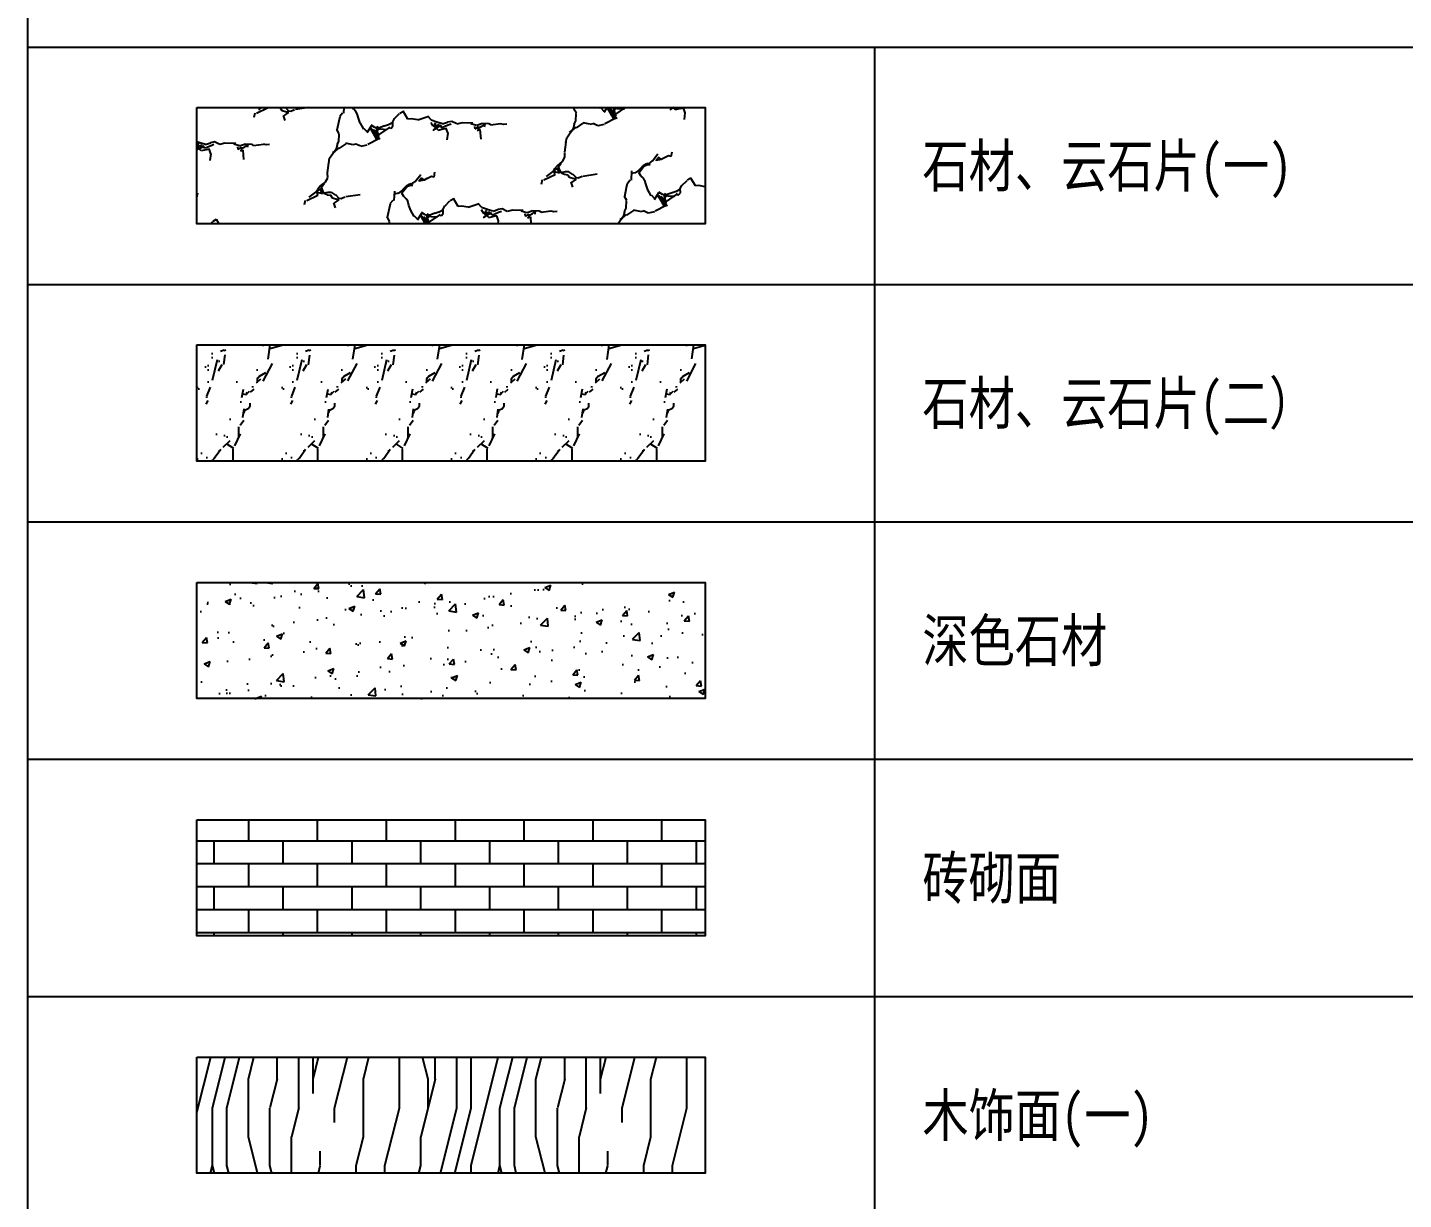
# Paper-space layout '布局1' of a CAD drawing. Header units: millimetres. Extents: x -13 to 1345, y 296 to 754.
# Drawn here: x 932.2 to 1013.4, y 593.2 to 662.3 of the extents above; entities that cross this region are included whole.
import ezdxf
from ezdxf.enums import TextEntityAlignment as Align

# ---------------------------------------------------------------- set-up
doc = ezdxf.new("R2010")
doc.units = ezdxf.units.MM
for name, color, linetype in [('E-立面填充', 250, 'Continuous'), ('W-图框', 251, 'Continuous'), ('W-文字', 35, 'Continuous')]:
    doc.layers.add(name, color=color, linetype=linetype)
doc.styles.add('WORD-1', font='SIMFANG.TTF', dxfattribs={"width": 0.7, "height": 2.5})

psp = doc.layouts.new('布局1')

# ---------------------------------------------------------------- hatches: boundary and pattern name
at = {"layer": 'E-立面填充', "ltscale": 1000}
h = psp.add_hatch(dxfattribs=at)
h.set_pattern_fill('AA大理石深SC800', color=250, scale=12.72544, angle=30, style=0, pattern_type=2)
h.set_pattern_definition([(207.769103, (56317.1819, -3105.87483), (-11.020554056, -6.3627198454), [0.7277195, -152.0933737]), (58.1136392, (56316.5271, -3105.46784), (8.046146343, 11.514544788), [0.4809231, -100.5129443]), (106.6298055, (56316.0455, -3104.6337), (-2.974407375, 5.15182468), [0.2620518, -54.7688201]), (136.992819, (56315.8855, -3104.2354), (-2.974407384, 5.15182473), [0.2073463, -43.3353714]), (51.8355897, (56315.6206, -3103.89776), (8.046146703, 11.514544572), [0.4569663, -95.505975]), (47.3096175, (56315.6164, -3103.7693), (8.04614667, 11.51454459), [0.1904157, -39.7968937]), (192.690382, (56316.538, -3106.2139), (-13.99496128, -1.21089587), [0.3808316, -39.6064778]), (155.490837, (56316.1664, -3106.2975), (-2.97440781, 5.15182374), [0.3131252, -21.6056422]), (192.690382, (56315.8815, -3106.1676), (-13.99496128, -1.21089587), [0.1904157, -39.7968937]), (166.925518, (56315.6958, -3106.2095), (-2.97440753, 5.15182407), [0.4147852, -17.0061898]), (33.3442344, (56314.8861, -3106.3826), (11.020553621, 6.362720572), [0.4856056, -101.4915713]), (40.5914065, (56314.652, -3106.5831), (19.06670078, 17.87726439), [0.3082381, -64.4217699]), (30, (56314.4946, -3106.674), (8.0461467, 11.51454454), [0.181792, -12.5436466]), (133.370194, (56316.5271, -3105.4678), (-2.97440815, 5.151823927), [0.2620518, -54.7688201]), (120, (56316.347, -3105.277), (11.020554, 6.3627199), [0.1982938, -5.7505206]), (120, (56316.248, -3105.106), (11.020554, 6.3627199), [0.1982938, -5.7505206]), (108.995121, (56316.1488, -3104.9339), (-2.974407422, 5.15182474), [0.3174421, -66.3453868]), (120, (56315.734, -3104.094), (11.020554, 6.3627199), [0.2266215, -5.7221925]), (36.6658365, (56315.4207, -3103.915), (11.02055388, 6.362720096), [0.244039, -51.0041553]), (190.679045, (56315.4207, -3103.915), (-13.99496139, -1.210895236), [0.2568554, -53.6827828]), (77.485996, (56312.8296, -3109.7287), (5.071738775, 16.666369323), [0.2690144, -56.2240187]), (36.15718035, (56312.88788, -3109.4661), (41.107808788, 30.6027041115), [0.792336, -165.5982084]), (61.9352432, (56313.5276, -3108.9986), (8.04614655, 11.514544606), [0.2142141, -44.7707349]), (49.3209546, (56313.6284, -3108.8096), (8.046146715, 11.5145445), [0.2568554, -53.6827828]), (38.8568723, (56313.7958, -3108.6148), (11.02055338, 6.36272071), [0.3679716, -38.2690532]), (60.29957, (56314.0824, -3108.384), (8.046146386, 11.514544783), [0.2807383, -58.67432]), (91.8626245, (56314.2215, -3108.14), (-2.97440742, 5.15182469), [0.256993, -26.727283]), (82.9473395, (56314.2131, -3107.88324), (2.09733197, 21.81819404), [0.60341, -126.1126973]), (81.263996, (56314.2872, -3107.2844), (2.097331913, 21.81819398), [0.2905265, -60.7200362]), (55.054876, (56314.3313, -3106.997), (11.0205541, 6.3627198), [0.6689167, -13.3783324]), (77.485996, (56314.7145, -3106.4489), (5.071738775, 16.666369323), [0.2690144, -56.2240187]), (61.9352432, (56314.7728, -3106.1863), (8.04614655, 11.514544606), [0.2142141, -44.7707349]), (86.6470201, (56314.8735, -3105.9973), (2.09733197, 21.818193919), [0.4408718, -92.1422149]), (120, (56314.899, -3105.557), (11.020554, 6.3627199), [0.283277, -5.6655375]), (77.485996, (56314.7577, -3105.3118), (5.071738775, 16.666369323), [0.5380289, -55.9550042]), (77.485996, (56314.8743, -3104.7866), (5.071738775, 16.666369323), [0.2690144, -56.2240187]), (49.3209546, (56314.9326, -3104.524), (8.046146715, 11.5145445), [0.2568554, -53.6827828]), (86.2378233, (56315.1, -3104.3292), (2.097331038, 21.8181939854), [0.5451883, -113.9443303]), (55.054876, (56313.8525, -3108.713), (11.0205541, 6.3627198), [0.2675666, -13.7796826]), (110.6556929, (56313.9841, -3109.0622), (-2.974407345, 5.151824718), [0.3732123, -78.0013742]), (190.679045, (56314.2365, -3109.0146), (-13.99496139, -1.210895236), [0.2568554, -53.6827828]), (178.064756, (56314.4506, -3109.0218), (-13.99496144, -1.210894945), [0.2142141, -44.7707349]), (145.424913, (56314.683, -3109.182), (-25.892591135, 19.396403364), [0.2822893, -58.9984611]), (133.370194, (56314.863, -3109.3725), (-2.97440815, 5.151823927), [0.2620518, -54.7688201]), (174.961427, (56315.0105, -3109.3855), (-16.96936879, 3.94092938), [0.1480212, -30.9364245]), (203.334163, (56315.2345, -3109.2888), (-11.02055413, -6.362719723), [0.244039, -51.0041553]), (188.418473, (56316.07256, -3109.1648), (-80.995361361, -12.4171950505), [0.847155, -177.0553926]), (108.995121, (56314.694, -3109.928), (-2.974407422, 5.15182474), [0.3174421, -66.3453868]), (34.4550498, (56314.5906, -3109.6279), (11.020553615, 6.362720488), [0.3646859, -76.2193443]), (184.945124, (56314.8913, -3109.4216), (-11.02055404, -6.36271986), [0.1337833, -13.9134651]), (162.514004, (56314.758, -3109.4331), (-16.969368756, 3.940929585), [0.2690144, -56.2240187]), (120, (56314.501, -3109.352), (11.020554, 6.3627199), [0.1699662, -5.7788487]), (172.076999, (56314.4165, -3109.205), (-16.96936897, 3.940928767), [0.2304555, -48.1652179]), (155.490837, (56314.1882, -3109.1733), (-2.97440781, 5.15182374), [0.2087501, -21.7100175]), (129.344307, (56313.9983, -3109.0867), (-2.974407794, 5.151824364), [0.3732123, -78.0013742]), (120, (56313.932, -3109.092), (11.020554, 6.3627199), [0.3399323, -5.6088813]), (166.925518, (56313.9316, -3109.0925), (-2.97440753, 5.15182407), [0.331828, -17.089147]), (100.3775316, (56313.641, -3109.1949), (-2.974407394, 5.151824744), [0.1804453, -37.7130775]), (205.54495, (56313.6409, -3109.1949), (-11.020554082, -6.362719798), [0.7293717, -75.8546587]), (178.064756, (56323.7287, -3104.9735), (-13.99496144, -1.210894945), [0.4284281, -44.5565212]), (65.0385725, (56323.0564, -3105.2635), (5.07173935, 16.66636921), [0.1480212, -30.9364245]), (36.6658365, (56323.3188, -3105.112), (11.02055388, 6.362720096), [0.244039, -51.0041553]), (192.690382, (56323.2322, -3105.3256), (-13.99496128, -1.21089587), [0.1904157, -39.7968937]), (94.5750864, (56323.2772, -3105.8884), (-3.851482912, 32.121843354), [0.5645786, -58.7161714]), (30, (56323.0564, -3105.2635), (8.0461467, 11.51454454), [0.3029866, -12.4224521]), (148.137375, (56323.8378, -3105.0414), (-2.9744077, 5.15182411), [0.1284965, -26.8557794]), (187.435521, (56324.4234, -3104.9649), (-13.994961331, -1.210895817), [0.5905864, -123.4325543]), (166.925518, (56324.585, -3105.0025), (-2.97440753, 5.15182407), [0.165914, -17.2550612]), (184.945124, (56324.785, -3104.985), (-11.02055404, -6.36271986), [0.200675, -13.8465738]), (79.4476465, (56323.4804, -3105.1495), (2.097331986, 21.818194026), [0.1864124, -38.9601986]), (81.263996, (56317.5282, -3102.96), (2.097331913, 21.81819398), [0.2905265, -60.7200362]), (166.925518, (56317.528, -3102.96), (-2.97440753, 5.15182407), [0.165914, -17.2550612]), (206.655765, (56317.36655, -3102.9224), (-11.020554126, -6.362719801), [0.4856056, -101.4915713]), (136.992819, (56316.9326, -3103.1403), (-2.974407384, 5.15182473), [0.2073463, -43.3353714]), (49.3209546, (56316.6135, -3103.1937), (8.046146715, 11.5145445), [0.2568554, -53.6827828]), (189.49524, (56316.9326, -3103.1403), (-13.99496142, -1.210894943), [0.3234814, -67.6076206]), (210, (56317.09, -3103.0494), (-13.9949614, -1.21089516), [0.181792, -12.5436466]), (52.2465213, (56316.4136, -3103.21095), (8.046146673, 11.514544523), [0.523766, -109.4670866]), (36.6658365, (56316.2178, -3103.3567), (11.02055388, 6.362720096), [0.244039, -51.0041553]), (82.1215557, (56321.2738, -3105.9329), (2.097331937, 21.818194034), [0.3947784, -82.5086893]), (108.995121, (56321.3279, -3105.5419), (-2.974407422, 5.15182474), [0.3174421, -66.3453868]), (192.690382, (56321.2246, -3105.2417), (-13.99496128, -1.21089587), [0.1904157, -39.7968937]), (194.332014, (56321.0388, -3105.2835), (-25.015515513, -7.57361495), [0.3146793, -65.7679649]), (134.970339, (56320.7339, -3105.3614), (-2.97440787, 5.15182424), [0.2345833, -49.02792]), (139.622468, (56320.5681, -3105.1955), (-2.9744077, 5.15182437), [0.1804453, -37.7130775]), (120, (56320.431, -3105.079), (11.020554, 6.3627199), [0.2266215, -5.7221925]), (55.054876, (56320.459, -3105.1276), (11.0205541, 6.3627198), [0.2675666, -13.7796826]), (196.844039, (56320.8164, -3105.0194), (-13.99496124, -1.21089575), [0.3733837, -25.7634798]), (30, (56320.659, -3105.1103), (8.0461467, 11.51454454), [0.181792, -12.5436466]), (45.667986, (56320.439, -3105.3354), (19.066700429, 17.877264714), [0.3146793, -65.7679649]), (210, (56320.7014, -3105.184), (-13.9949614, -1.21089516), [0.3029866, -12.4224521]), (210, (56320.9113, -3105.063), (-13.9949614, -1.21089516), [0.2423893, -12.4830493]), (91.8626245, (56320.9155, -3105.1912), (-2.97440742, 5.15182469), [0.1284965, -26.8557794]), (192.690382, (56321.1013, -3105.1493), (-13.99496128, -1.21089587), [0.1904157, -39.7968937]), (203.334163, (56321.3253, -3105.0527), (-11.02055413, -6.362719723), [0.244039, -51.0041553]), (201.143127, (56321.497, -3104.9863), (-11.02055412, -6.36271978), [0.1839858, -38.4530389]), (43.15596, (56317.6983, -3105.315), (8.04614669, 11.51454459), [0.2489225, -25.887941]), (176.796701, (56317.6983, -3105.315), (-30.96433027, 2.730034851), [0.3621068, -75.6803265]), (148.137375, (56317.3368, -3105.2947), (-2.9744077, 5.15182411), [0.256993, -26.727283]), (120, (56317.232, -3105.355), (11.020554, 6.3627199), [0.2266215, -5.7221925]), (143.162745, (56317.2318, -3105.3553), (-2.97440781, 5.1518241), [0.1540567, -32.197863]), (105.873987, (56317.24434, -3105.7406), (-15.749112322, 52.729142221), [0.4965869, -103.7866514]), (120, (56317.244, -3105.74), (11.020554, 6.3627199), [0.3399323, -5.6088813]), (136.992819, (56317.0744, -3105.4462), (-2.974407384, 5.15182473), [0.2073463, -43.3353714]), (120, (56317.263, -3105.894), (11.020554, 6.3627199), [0.6798645, -5.2689492]), (125.3136086, (56317.2627, -3105.8936), (-2.974407626, 5.151824551), [0.6543487, -136.758888]), (113.5762835, (56317.1011, -3105.85606), (-2.974407386, 5.151824773), [0.5416267, -113.1999582]), (120, (56317.101, -3105.856), (11.020554, 6.3627199), [0.1699662, -5.7788487]), (106.6298055, (56317.0161, -3105.7089), (-2.974407375, 5.15182468), [0.2620518, -54.7688201]), (133.370194, (56316.9411, -3105.4578), (-2.97440815, 5.151823927), [0.2620518, -54.7688201]), (120, (56317.002, -3105.684), (11.020554, 6.3627199), [0.4815707, -5.4672434]), (163.553349, (56323.0098, -3105.0615), (-16.969368804, 3.940929767), [0.3517836, -73.5227664]), (199.408593, (56323.3005, -3104.959), (-25.015515315, -7.573615548), [0.3082381, -64.4217699]), (36.6658365, (56322.9231, -3105.275), (11.02055388, 6.362720096), [0.244039, -51.0041553]), (96.837255, (56322.9231, -3105.275), (-2.97440739, 5.15182469), [0.1540567, -32.197863]), (178.064756, (56322.7915, -3104.9258), (-13.99496144, -1.210894945), [0.6426421, -44.3423075]), (194.332014, (56322.1492, -3104.9041), (-25.015515513, -7.57361495), [0.3146793, -65.7679649]), (152.690182, (56321.8443, -3104.982), (-19.943776157, 9.09275445), [0.336592, -70.3477132]), (190.679045, (56321.5452, -3104.8276), (-13.99496139, -1.210895236), [0.2568554, -53.6827828]), (199.408593, (56321.2928, -3104.8752), (-25.015515315, -7.573615548), [0.3082381, -64.4217699]), (163.553349, (56321.0021, -3104.9776), (-16.969368804, 3.940929767), [0.3517836, -73.5227664]), (160.552353, (56320.6647, -3104.878), (-19.943776375, 9.09275393), [0.3728248, -38.7737861]), (132.074477, (56320.3132, -3104.7539), (-2.974407783, 5.151824282), [0.2896857, -60.544322]), (199.408593, (56320.119, -3104.5389), (-25.015515315, -7.573615548), [0.6164763, -64.1135317]), (169.920946, (56319.5376, -3104.7437), (-16.969368847, 3.940929523), [0.3959798, -82.75978]), (184.945124, (56319.148, -3104.6744), (-11.02055404, -6.36271986), [0.200675, -13.8465738]), (120, (56318.948, -3104.692), (11.020554, 6.3627199), [0.538226, -5.4105885]), (30, (56318.469, -3104.347), (8.0461467, 11.51454454), [0.2423893, -12.4830493]), (44.9560981, (56318.1581, -3104.657), (19.066700643, 17.877264524), [0.4390548, -91.7624534]), (61.9352432, (56318.0573, -3104.846), (8.04614655, 11.514544606), [0.2142141, -44.7707349]), (91.8626245, (56318.0657, -3105.103), (-2.97440742, 5.15182469), [0.256993, -26.727283]), (47.3096175, (56317.9366, -3105.2429), (8.04614667, 11.51454459), [0.1904157, -39.7968937]), (148.137375, (56317.9366, -3105.2429), (-2.9744077, 5.15182411), [0.1284965, -26.8557794]), (34.4550498, (56317.226, -3105.5877), (11.020553615, 6.362720488), [0.7293717, -75.8546587]), (81.263996, (56317.1819, -3105.8748), (2.097331913, 21.81819398), [0.2905265, -60.7200362]), (30, (56317.809, -3105.022), (8.0461467, 11.51454454), [0.3029866, -12.4224521]), (196.844039, (56317.809, -3105.022), (-13.99496124, -1.21089575), [0.2489225, -25.887941]), (201.143127, (56317.5708, -3105.0942), (-11.02055412, -6.36271978), [0.3679716, -38.2690532]), (172.076999, (56317.2276, -3105.2269), (-16.96936897, 3.940928767), [0.2304555, -48.1652179]), (148.137375, (56316.9994, -3105.1952), (-2.9744077, 5.15182411), [0.256993, -26.727283]), (120, (56315.97, -3104.383), (11.020554, 6.3627199), [0.1699662, -5.7788487]), (201.143127, (56316.0746, -3103.4721), (-11.02055412, -6.36271978), [0.1839858, -38.4530389]), (184.945124, (56316.2745, -3103.455), (-11.02055404, -6.36271986), [0.200675, -13.8465738]), (155.490837, (56316.2745, -3103.4548), (-2.97440781, 5.15182374), [0.2087501, -21.7100175]), (30, (56315.8746, -3103.4894), (8.0461467, 11.51454454), [0.2423893, -12.4830493]), (47.3096175, (56315.7455, -3103.6294), (8.04614667, 11.51454459), [0.1904157, -39.7968937])])
h.paths.add_polyline_path([(942.217, 657.591), (972.217, 657.591), (972.217, 650.736), (942.217, 650.736)])
h = psp.add_hatch(dxfattribs=at)
h.set_pattern_fill('石材纹理', color=250, scale=5, style=0, pattern_type=2)
h.set_pattern_definition([(41.9872125, (284870.1766, -16174.2098), (9.999999853, 7.500000164), [0.1601622, -33.4738975]), (68.1985905, (284867.7956, -16174.4598), (4.999999997, 15.0000000068), [0.57698195, -39.811754]), (60.9453959, (284867.6766, -16174.74556), (4.9999996645, 7.5000002129), [0.24513405, -51.233015]), (90, (284867.7956, -16174.5313), (5, -3e-16), [0.07142855, -7.428571]), (71.5650511, (284870.129, -16174.3527), (1e-08, 7.500000015), [0.15058465, -15.6608035]), (171.469234, (284870.129, -16174.3527), (-4.9999999836, 4.64e-08), [0.2407589, -50.31861]), (79.2157021, (284869.79564, -16174.817), (5.0000000248, 30.0000000139), [0.5089895, -52.934905]), (62.1329961, (284866.03373, -16172.53127), (19.99999975697, 37.500000146665), [1.17157615, -244.859415]), (0, (284866.106, -16171.432), (0, 7.5), [0, -5]), (64.9831065, (284869.34326, -16170.067), (10.0000000254, 22.4999999848), [0.7882355, -81.97649]), (81.4391104, (284871.27183, -16173.03127), (9.99999998278, 67.49999957435), [1.1196174, -234.00003]), (82.8749836, (284868.50992, -16172.3527), (4.9999996996, 37.50000003756), [0.57587555, -120.35799]), (76.75948, (284868.00992, -16173.92413), (5.0000000486, 22.4999999827), [1.24744635, -129.73442]), (0, (284867.2305, -16173.9205), (0, 7.5), [0, -5]), (0, (284867.311, -16174.001), (0, 7.5), [0, -5]), (0, (284867.873, -16173.599), (0, 7.5), [0, -5]), (0, (284867.7125, -16172.716), (0, 7.5), [0, -5]), (59.0362434, (284868.29564, -16172.70984), (4.9999996017, 7.5000002151), [0.41649655, -87.04778]), (0, (284868.5094, -16172.3665), (0, 7.5), [0, -5]), (0, (284867.873, -16172.636), (0, 7.5), [0, -5]), (0, (284868.114, -16172.154), (0, 7.5), [0, -5]), (0, (284867.873, -16172.877), (0, 7.5), [0, -5]), (50.1944289, (284870.7718, -16173.3884), (5.0000000036, 7.5000000033), [0.18595835, -38.86529]), (90, (284870.772, -16173.6027), (5, -3e-16), [0.2142857, -7.285714]), (43.6677801, (284870.5099, -16173.8527), (15.0000000113, 14.99999997075), [0.3620692, -75.67246]), (90, (284870.51, -16173.924), (5, -3e-16), [0.07142855, -7.428571]), (39.805571, (284870.29564, -16174.1027), (9.9999997612, 7.5000002951), [0.2789375, -58.297935]), (0, (284869.56, -16173.599), (0, 7.5), [0, -5]), (0, (284870.783, -16173.373), (0, 7.5), [0, -5]), (0, (284870.783, -16173.373), (0, 7.5), [0, -5]), (29.3577535, (284870.8909, -16173.24556), (14.9999999696, 7.5000000444), [0.43708475, -45.4568145]), (0, (284870.765, -16172.877), (0, 7.5), [0, -5]), (146.309932, (284869.34326, -16170.067), (-10.0000000615, 7.4999998703), [0.51507875, -53.56819]), (8.13010235, (284868.79564, -16171.067), (49.99999964794, 7.4999999555), [0.50507625, -105.56094]), (47.8624052, (284867.6766, -16171.20984), (20.00000000883, 22.49999997913), [0.6742763, -140.923745]), (14.6208739, (284866.58135, -16171.49556), (29.99999991735, 7.50000031287), [1.13189185, -117.71675]), (0, (284866.9895, -16171.03), (0, 7.5), [0, -5]), (18.4349488, (284868.58135, -16171.7813), (20.000000002, 7.4999999758), [0.225877, -47.2082875]), (16.6992442, (284868.7956, -16171.7098), (4.9999999, 4.14e-07), [0.12428935, -25.9764765]), (101.093723, (284868.9147, -16171.67413), (-10.0000000874, 52.49999950868), [0.6187041, -129.30916]), (0, (284868.275, -16171.351), (0, 7.5), [0, -5]), (0, (284868.793, -16171.053), (0, 7.5), [0, -5]), (0, (284868.114, -16171.913), (0, 7.5), [0, -5]), (0, (284867.4715, -16170.308), (0, 7.5), [0, -5]), (0, (284867.2305, -16170.629), (0, 7.5), [0, -5]), (44.1449026, (284868.50992, -16170.17413), (15.0000000257, 14.99999999947), [0.56406465, -117.88951]), (54.5829447, (284868.12897, -16170.70984), (5.00000001403, 7.49999997045), [0.6573542, -137.38702]), (0, (284868.517, -16170.169), (0, 7.5), [0, -5]), (0, (284867.793, -16170.5485), (0, 7.5), [0, -5]), (0, (284868.517, -16170.169), (0, 7.5), [0, -5]), (0, (284868.13, -16170.7215), (0, 7.5), [0, -5]), (75.0685828, (284869.2956, -16170.9956), (5, 22.5000000067), [0.1848116, -38.625625]), (90, (284869.3433, -16170.817), (5, -3e-16), [0.75, -6.75]), (50.1944289, (284870.2242, -16167.6741), (5.0000000036, 7.5000000033), [0.18595835, -38.86529]), (0, (284868.837, -16169.264), (0, 7.5), [0, -5]), (0, (284868.998, -16169.344), (0, 7.5), [0, -5]), (0, (284868.355, -16169.184), (0, 7.5), [0, -5]), (0, (284869.1586, -16168.3005), (0, 7.5), [0, -5]), (53.1301023, (284869.6766, -16168.74556), (5.0000000071, 7.4999999953), [0.35714285, -74.642855]), (90, (284869.6766, -16169.3527), (5, -3e-16), [0.60714285, -6.892857]), (0, (284869.677, -16169.341), (0, 7.5), [0, -5]), (23.1985905, (284870.0575, -16167.7456), (15.00000001, 7.5000000038), [0.18132795, -37.8975375]), (66.037511, (284870.0099, -16167.8527), (5.000000001, 14.99999999), [0.1172483, -24.504896]), (66.037511, (284869.9623, -16167.9598), (5.000000001, 14.99999999), [0.1172483, -24.504896]), (81.8698976, (284869.89088, -16168.45984), (5.0000000216, 37.5000000038), [0.50507625, -105.56094]), (90, (284870.3433, -16167.5313), (5, -3e-16), [0.17857145, -7.3214285]), (0, (284869.794, -16167.281), (0, 7.5), [0, -5])])
h.paths.add_polyline_path([(972.217, 636.736), (972.217, 643.591), (942.217, 643.591), (942.217, 636.736)])
h = psp.add_hatch(dxfattribs=at)
h.set_pattern_fill('AR-CONC', color=250, scale=0.02, style=0)
h.set_pattern_definition([(50, (344.235, 449.0645), (3.643693, -0.318782), [0.381, -4.191]), (355, (344.235, 449.0645), (-0.704857, 3.821133), [0.3048, -3.3528]), (100.451, (344.5386, 449.038), (2.93885, 3.502334), [0.3238, -3.5618]), (46.1842, (344.235, 450.0805), (5.42158, -0.840847), [0.5715, -6.2865]), (96.6356, (344.687, 450.0104), (4.748085, 4.94851), [0.4857, -5.3427]), (351.184, (344.235, 450.0805), (4.74809, 4.9485), [0.4572, -5.0292]), (21, (344.743, 449.8265), (3.032298, -2.04531), [0.381, -4.191]), (326, (344.743, 449.8265), (1.23604, 3.68376), [0.3048, -3.3528]), (71.4514, (344.9956, 449.656), (4.26833, 1.638457), [0.3238, -3.5618]), (37.5, (344.235, 449.0645), (0.061772, 1.6911008), [0, -3.31216, 0, -3.4036, 0, -3.3655]), (7.5, (344.235, 449.0645), (1.336393, 2.0036115), [0, -1.94056, 0, -3.23596, 0, -1.2827]), (327.5, (343.1021, 449.0645), (2.711812, -0.114575), [0, -1.27, 0, -3.9624, 0, -5.2578]), (317.5, (342.594, 449.0645), (2.962584, 0.50853), [0, -1.651, 0, -2.63144, 0, -3.7338])])
h.paths.add_polyline_path([(942.217, 622.736), (972.217, 622.736), (972.217, 629.591), (942.217, 629.591)])
h = psp.add_hatch(dxfattribs=at)
h.set_pattern_fill('AR-BRSTD', color=250, scale=0.02, style=0)
h.set_pattern_definition([(0, (315.3525, 449.0645), (0, 1.354836), []), (90, (315.3525, 449.0645), (-2.032, 1.354836), [1.354836, -1.354836])])
h.paths.add_polyline_path([(942.217, 608.736), (972.217, 608.736), (972.217, 615.591), (942.217, 615.591)])
h = psp.add_hatch(dxfattribs=at)
h.set_pattern_fill('FB木纹中SC300', color=250, scale=4.241813, angle=90, style=0, pattern_type=2)
h.set_pattern_definition([(90, (-3052.242, 427.207), (-16.96725, 1e-15), [3.39345, -5.090176, 1.696725, -6.7869]), (90, (-3052.666, 439.084), (-16.96725, 1e-15), [3.39345, -13.5738]), (90, (-3053.515, 437.387), (-16.96725, 1e-15), [1.696725, -15.27053]), (90, (-3053.939, 428.055), (-16.96725, 1e-15), [0.848363, -11.877077, 0.848363, -3.39345]), (90, (-3054.787, 433.994), (-16.96725, 1e-15), [3.39345, -5.090176, 0.848363, -7.635264]), (90, (-3055.211, 429.752), (-16.96725, 1e-15), [2.54509, -14.422165]), (90, (-3055.635, 433.994), (-16.96725, 1e-15), [5.090176, -11.87708]), (90, (-3056.06, 428.903), (-16.96725, 1e-15), [3.39345, -13.5738]), (90, (-3056.484, 435.69), (-16.96725, 1e-15), [8.48363, -8.48363]), (90, (-3057.332, 430.6), (-16.96725, 1e-15), [1.696725, -5.090176, 3.39345, -6.7869]), (90, (-3057.756, 442.477), (-16.96725, 1e-15), [3.39345, -13.5738]), (90, (-3058.18, 439.084), (-16.96725, 1e-15), [1.696725, -15.27053]), (90, (-3058.605, 435.69), (-16.96725, 1e-15), [1.696725, -15.27053]), (90, (-3059.029, 427.207), (-16.96725, 1e-15), [3.39345, -13.5738]), (90, (-3059.453, 435.69), (-16.96725, 1e-15), [3.39345, -13.5738]), (90, (-3060.301, 435.69), (-16.96725, 1e-15), [3.39345, -3.39345, 3.39345, -6.7869]), (90, (-3061.15, 432.297), (-16.96725, 1e-15), [1.696725, -8.483626, 3.39345, -3.39345]), (90, (-3061.574, 435.69), (-16.96725, 1e-15), [5.090176, -11.87708]), (90, (-3062.422, 435.69), (-16.96725, 1e-15), [3.39345, -13.5738]), (90, (-3062.847, 428.903), (-16.96725, 1e-15), [5.090176, -6.7869, 1.696725, -3.39345]), (90, (-3063.695, 428.903), (-16.96725, 1e-15), [8.48363, -8.48363]), (90, (-3064.119, 439.084), (-16.96725, 1e-15), [1.696725, -15.27053]), (90, (-3064.543, 433.994), (-16.96725, 1e-15), [3.39345, -13.5738]), (90, (-3064.967, 430.6), (-16.96725, 1e-15), [1.696725, -6.7869, 1.696725, -6.7869]), (90, (-3065.392, 428.903), (-16.96725, 1e-15), [1.696725, -5.090176, 3.39345, -6.7869]), (90, (-3065.816, 432.297), (-16.96725, 1e-15), [1.696725, -8.483626, 1.696725, -5.090176]), (90, (-3066.24, 435.69), (-16.96725, 1e-15), [5.090176, -11.87708]), (90, (-3067.088, 428.903), (-16.96725, 1e-15), [3.39345, -13.5738]), (90, (-3067.513, 437.387), (-16.96725, 1e-15), [1.696725, -15.27053]), (90, (-3067.937, 440.78), (-16.96725, 1e-15), [1.696725, -15.27053]), (104.03624, (-3053.5146, 439.084), (6e-10, 16.967253), [1.74763, -68.21015]), (104.03624, (-3057.332, 440.7805), (6e-10, 16.967253), [1.74763, -68.21015]), (104.03624, (-3067.5126, 439.084), (6e-10, 16.967253), [1.74763, -68.21015]), (104.03624, (-3061.15, 433.9936), (6e-10, 16.967253), [1.74763, -68.21015]), (104.03624, (-3063.695, 437.387), (6e-10, 16.967253), [1.74763, -68.21015]), (104.03624, (-3062.4224, 439.084), (6e-10, 16.967253), [1.74763, -68.21015]), (104.03624, (-3065.3916, 430.6), (6e-10, 16.967253), [1.74763, -68.21015]), (104.03624, (-3064.5433, 437.387), (6e-10, 16.967253), [1.74763, -68.21015]), (104.03624, (-3058.1806, 440.7805), (6e-10, 16.967253), [3.495254, -66.46252]), (104.03624, (-3059.453, 439.084), (6e-10, 16.967253), [3.495254, -66.46252]), (104.03624, (-3060.3015, 439.084), (6e-10, 16.967253), [3.495254, -66.46252]), (255.96376, (-3054.787, 433.9936), (6e-10, -16.967253), [1.747627, -3.495254, 1.747627, -62.967266]), (255.96376, (-3057.332, 430.6), (6e-10, -16.967253), [1.74763, -68.21015]), (255.96376, (-3064.9675, 430.6), (6e-10, -16.967253), [3.495254, -66.46252]), (284.03624, (-3052.6662, 439.084), (-6e-10, -16.967253), [1.74763, -68.21015]), (75.96376, (-3052.6662, 442.4772), (-6e-10, 16.967253), [1.74763, -68.21015]), (75.96376, (-3058.6047, 437.387), (-6e-10, 16.967253), [1.74763, -68.21015]), (75.96376, (-3061.574, 440.7805), (-6e-10, 16.967253), [1.74763, -68.21015]), (75.96376, (-3062.8466, 433.9936), (-6e-10, 16.967253), [1.74763, -68.21015]), (75.96376, (-3064.9675, 432.297), (-6e-10, 16.967253), [1.74763, -68.21015]), (75.96376, (-3065.816, 433.9936), (-6e-10, 16.967253), [1.74763, -68.21015]), (75.96376, (-3062.8466, 433.9936), (-6e-10, 16.967253), [1.74763, -68.21015]), (75.96376, (-3065.3916, 439.084), (-6e-10, 16.967253), [6.99051, -62.967266]), (75.96376, (-3053.9388, 428.9034), (-6e-10, 16.967253), [6.99051, -62.967266]), (75.96376, (-3055.2113, 430.6), (-6e-10, 16.967253), [6.99051, -62.967266]), (75.96376, (-3056.0597, 432.297), (-6e-10, 16.967253), [1.747627, -3.495254, 3.495254, -61.21964]), (75.96376, (-3057.332, 432.297), (-6e-10, 16.967253), [3.495254, -3.495254, 3.495254, -59.472012]), (75.96376, (-3059.029, 430.6), (-6e-10, 16.967253), [6.99051, -62.967266]), (75.96376, (-3060.3015, 428.9034), (-6e-10, 16.967253), [6.99051, -62.967266]), (75.96376, (-3061.15, 428.9034), (-6e-10, 16.967253), [6.99051, -62.967266]), (75.96376, (-3066.24, 440.7805), (-6e-10, 16.967253), [1.74763, -68.21015]), (75.96377, (-3067.9367, 442.4772), (-3.3e-06, 16.967253), [3.495254, -66.46252]), (75.96377, (-3067.0884, 432.297), (-3.3e-06, 16.967253), [3.495254, -66.46252]), (75.96376, (-3052.242, 430.6), (-3e-07, 16.967253), [6.99051, -62.967266]), (75.96376, (-3064.119, 440.7805), (-3e-07, 16.967253), [5.24288, -64.71489]), (75.96376, (-3062.8466, 442.4772), (-3e-07, 16.967253), [10.48576, -59.47201])])
h.paths.add_polyline_path([(972.217, 601.591), (942.217, 601.591), (942.217, 594.736), (972.217, 594.736)])

# ---------------------------------------------------------------- linework, layer by layer
at = {"layer": 'E-立面填充', "color": 142, "ltscale": 1000}
for points in [[(942.217, 657.591), (972.217, 657.591), (972.217, 650.736), (942.217, 650.736)], [(942.217, 643.591), (972.217, 643.591), (972.217, 636.736), (942.217, 636.736)], [(942.217, 629.591), (972.217, 629.591), (972.217, 622.736), (942.217, 622.736)], [(942.217, 615.591), (972.217, 615.591), (972.217, 608.736), (942.217, 608.736)], [(942.217, 601.591), (972.217, 601.591), (972.217, 594.736), (942.217, 594.736)]]:
    psp.add_lwpolyline(points, close=True, dxfattribs=at)
at = {"layer": 'W-图框', "color": 146, "linetype": 'ByBlock'}
for p, q in [((932.217, 661.164), (1082.217, 661.164)), ((982.217, 339.164), (982.217, 661.164))]:
    psp.add_line(p, q, dxfattribs=at)
at = {"layer": 'W-图框', "color": 251, "linetype": 'ByBlock'}
for p, q in [((932.217, 647.164), (1082.217, 647.164)), ((932.217, 633.164), (1082.217, 633.164)), ((932.217, 619.164), (1082.217, 619.164)), ((932.217, 605.164), (1082.217, 605.164))]:
    psp.add_line(p, q, dxfattribs=at)
at = {"layer": 'W-图框', "color": 146}
psp.add_lwpolyline([(1082.217, 687.164), (932.217, 687.164), (932.217, 339.164), (1082.217, 339.164)], close=True, dxfattribs=at)

# ---------------------------------------------------------------- texts
at = {"layer": 'W-文字', "color": 35, "linetype": 'ByBlock', "lineweight": 0, "ltscale": 0.01, "style": 'WORD-1', "width": 0.8}
for s, p in [('石材、云石片(一)', (985.03, 654.164)), ('石材、云石片(二）', (985.03, 640.164)), ('深色石材', (985.03, 626.164)), ('砖砌面', (985.03, 612.164)), ('木饰面(一)', (985.03, 598.164))]:
    psp.add_text(s, height=2.5, dxfattribs=at).set_placement(p, align=Align.MIDDLE_LEFT)

doc.saveas('drawing.dxf')
